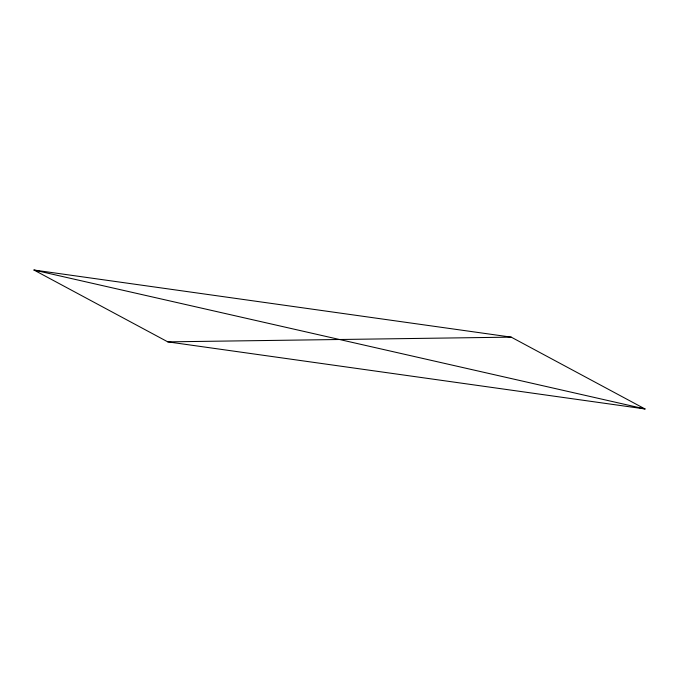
<?xml version="1.0" encoding="UTF-8"?>
<svg xmlns="http://www.w3.org/2000/svg" width="679" height="679" viewBox="0 0 679 679"><rect width="100%" height="100%" fill="white"/><g stroke="black" fill="none" stroke-linecap="round" stroke-linejoin="round"><path stroke-width="1.02" d="M167.781 341.86L511.219 337.14L645.05 408.97L167.781 341.86L33.95 270.03L511.219 337.14M33.95 270.03L645.05 408.97"/></g></svg>
